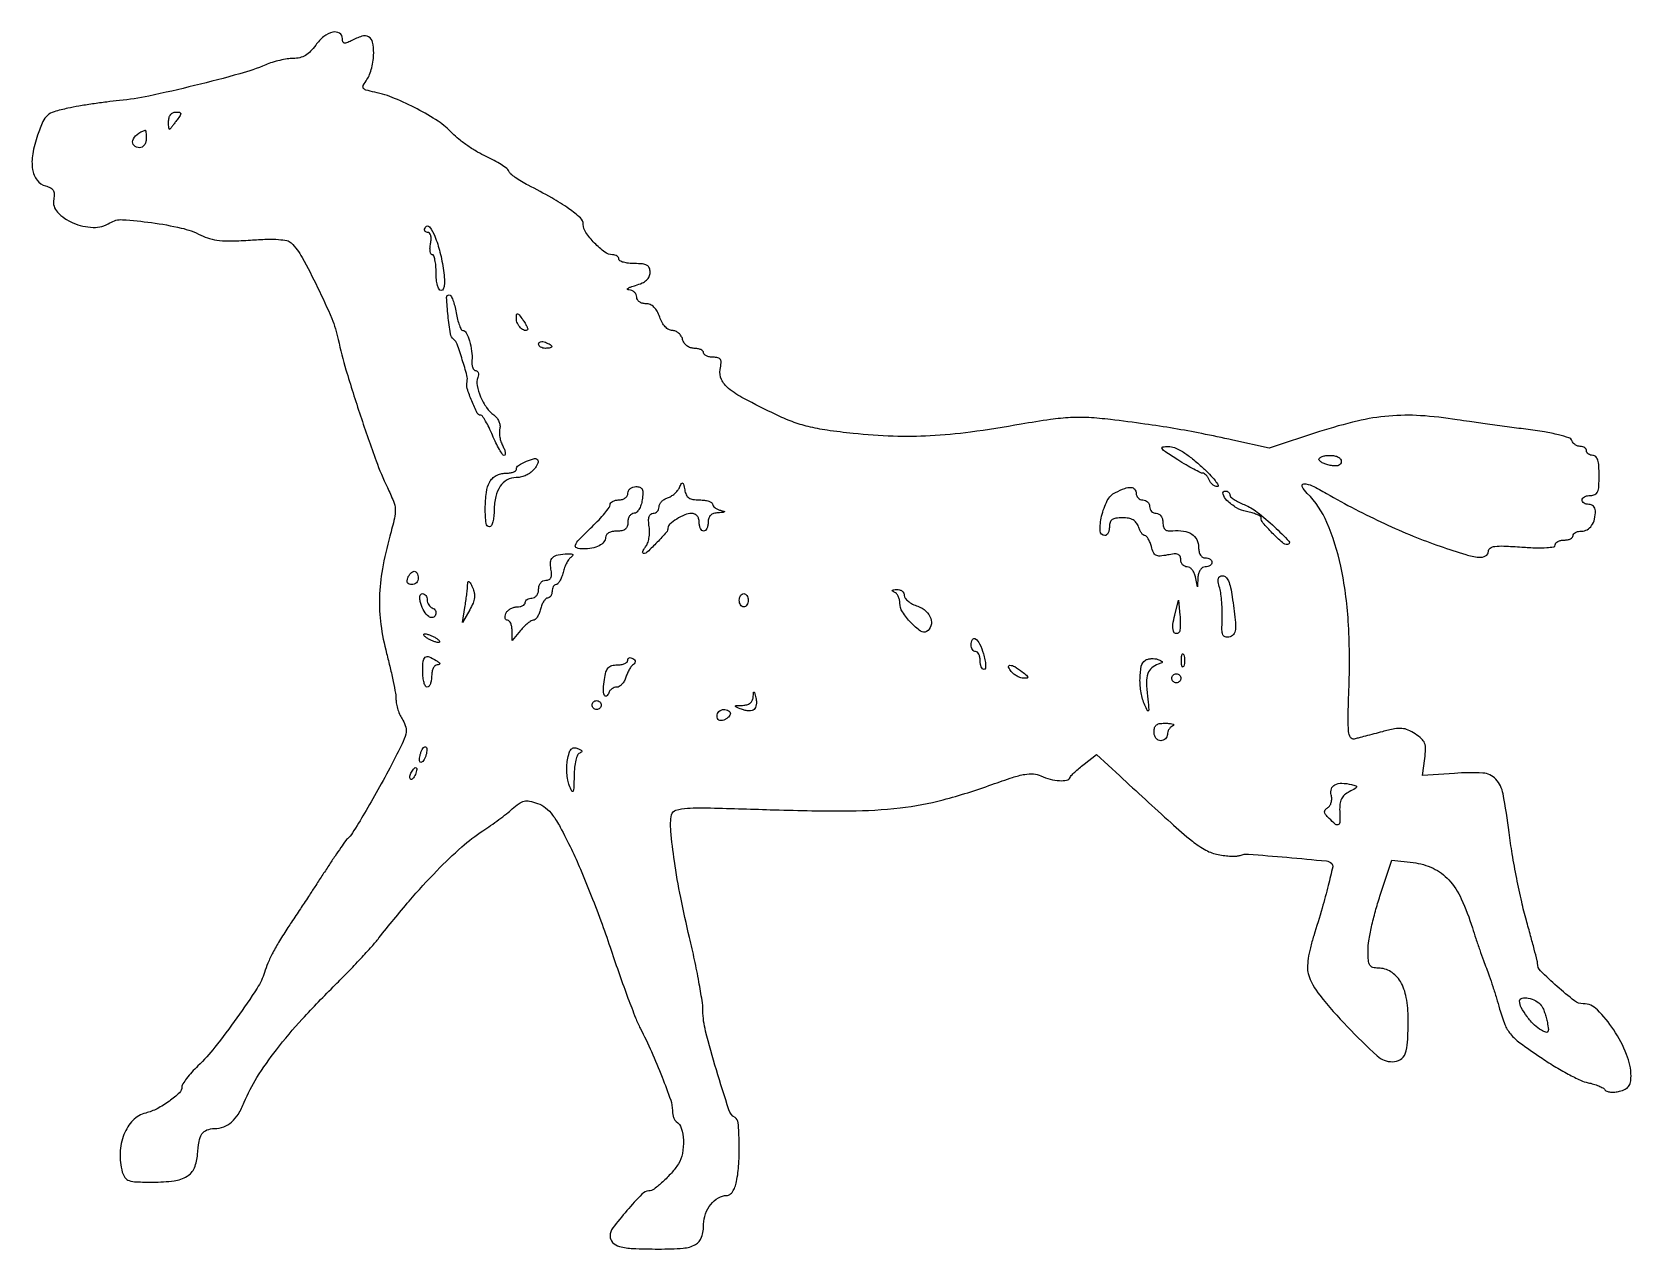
# Model space of a CAD drawing. Extents: x 0 to 359, y 0 to 273.
import ezdxf

# ---------------------------------------------------------------- set-up
doc = ezdxf.new("R2010")
doc.units = 0

msp = doc.modelspace()

# ---------------------------------------------------------------- linework, layer by layer
for points in [[(64, 270, -0.037204), (62.847438, 268.612451, -0.066561), (61.687817, 267.693084, -0.07453), (60.424383, 267.175759, -0.060034), (58.965833, 267, 0.036908), (57.620513, 266.900558, 0.018839), (55.954482, 266.588366, 0.018611), (54.252918, 266.135475, 0.0265), (52.783927, 265.598691, -0.03339), (47.013551, 263.57975, -0.007347), (36.850923, 260.929323, -0.007628), (26.557649, 258.571621, -0.02852), (20, 257.561155, 0.007516), (17.142316, 257.242952, 0.005222), (13.924054, 256.801346, 0.005267), (10.842937, 256.312508, 0.010821), (8.443588, 255.85226, 0.019442), (5.33491, 255.058353, 0.109395), (3.845262, 254.23127, 0.107922), (2.834271, 252.847632, 0.018686), (1.62878, 249.817507, 0.042359), (0.5249, 245.610481, 0.082333), (0.498427, 242.147188, 0.119949), (1.514269, 239.713398, 0.174419), (3.427564, 238.428824, -0.052809), (4.517223, 238.029308, -0.141558), (5.122628, 237.478523, -0.137386), (5.351277, 236.678237, -0.048567), (5.240949, 235.48011, 0.24071), (6.10042, 232.530671, 0.104067), (9.554905, 230.129485, 0.091806), (14.084246, 229.131186, 0.149113), (17.85969, 230.144448, -0.156667), (20.652846, 230.850042, -0.017975), (27.189476, 230.198704, -0.022438), (33.829205, 228.98957, -0.063146), (38.253355, 227.368985, 0.051598), (40.210268, 226.600622, 0.043498), (42.399224, 226.193019, 0.030838), (45.239974, 226.092125, 0.01057), (49.355479, 226.286911, -0.009677), (53.038635, 226.467826, -0.025297), (55.687142, 226.412577, -0.033494), (57.544873, 226.153807, -0.146033), (58.511151, 225.631707, -0.070565), (60.944127, 222.39449, -0.012637), (64.430473, 215.670479, -0.013861), (67.591339, 208.692686, -0.048729), (69.047647, 203.98875, 0.022689), (70.777468, 197.163665, 0.006711), (74.035997, 186.885658, 0.00649), (77.539904, 176.768852, 0.026686), (80.06335, 170.796232, -0.016799), (81.431222, 167.729206, -0.083905), (81.83803, 165.897147, -0.070754), (81.65701, 163.895396, -0.00993), (80.622273, 159.865193, 0.023249), (78.944125, 152.522471, 0.037696), (78.287157, 146.156831, 0.040161), (78.609223, 140.061998, 0.031421), (79.899141, 133.561663, -0.00665), (80.703467, 130.35033, -0.007657), (81.382873, 127.265826, -0.006964), (81.881399, 124.639144, -0.043436), (82, 123.27648, 0.050785), (82.108518, 122.210824, 0.027819), (82.444499, 120.940629, 0.027442), (82.933656, 119.676029, 0.039042), (83.513187, 118.620219, -0.08554), (84.202398, 117.031769, -0.122087), (84.195879, 115.501368, -0.05302), (83.394873, 113.328416, -0.005813), (80.979735, 108.582539, -0.006259), (77.939878, 102.949741, -0.007475), (74.930279, 97.721851, -0.004967), (72.242177, 93.310068, -0.079998), (71.10051, 92, 0.064279), (70.733436, 91.604465, 0.002692), (69.623712, 90.03125, 0.004611), (68.332955, 88.143446, 0.003257), (66.916381, 86, -0.000305), (65.40384, 83.681701, -0.000268), (63.822513, 81.264034, -0.000269), (62.393548, 79.084429, -0.000813), (61.416381, 77.600966, -0.000005), (60.557657, 76.301946, -0.000003), (59.557808, 74.78949, -0.000003), (58.576629, 73.305315, -0.000006), (57.780411, 72.100966, 0.009789), (55.877031, 69.095736, 0.015766), (54.388392, 66.456007, 0.018458), (53.268835, 64.108687, 0.02856), (52.496661, 62, -0.07164), (50.870715, 58.518789, -0.009666), (46.308167, 51.840006, -0.011729), (41.371549, 45.238751, -0.034926), (37.585549, 41.053833, 0.016562), (36.212537, 39.643802, 0.021358), (35.053255, 38.25698, 0.019745), (34.19891, 37.045135, 0.144642), (34, 36.371927, -0.205907), (33.420658, 35.024766, -0.033366), (31.175112, 33.164576, -0.036524), (28.434852, 31.476614, -0.058359), (25.866958, 30.502745, 0.140454), (23.016432, 28.851715, 0.097916), (20.99397, 25.706913, 0.085272), (20.13636, 21.606424, 0.074608), (20.630286, 17.25, 0.094403), (21.219003, 16.031526, 0.154387), (22.140421, 15.365184, 0.070929), (23.801252, 15.066168, 0.009128), (27.425502, 15, 0.030257), (32.25687, 15.292636, 0.108215), (35.160737, 16.308688, 0.155112), (36.793844, 18.20542, 0.08582), (37.502931, 21.208689, -0.026587), (37.835779, 24.120892, -0.103353), (38.493496, 25.80197, -0.15671), (39.600756, 26.699183, -0.089131), (41.309017, 27.031803, 0.084933), (43.386904, 27.418451, 0.092419), (45.150414, 28.470159, 0.076265), (46.659088, 30.274107, 0.039257), (47.984725, 32.911263, -0.043564), (50.832219, 38.456588, -0.024338), (55.182314, 44.678977, -0.020561), (60.999349, 51.586504, -0.012665), (68.371283, 59.244736, 0.005359), (71.217731, 62.116545, 0.004904), (74.088292, 65.134108, 0.004907), (76.598265, 67.878488, 0.015958), (78.184406, 69.76511, -0.01006), (84.975086, 78.038411, -0.015703), (91.18131, 84.851554, -0.018328), (96.738107, 90.174698, -0.03834), (101.5, 93.799467, 0.009725), (103.219244, 94.959185, 0.007165), (105.079058, 96.307301, 0.007245), (106.801498, 97.633201, 0.016029), (108.067007, 98.704733, -0.02849), (109.592383, 99.932397, -0.102253), (110.729532, 100.436014, -0.105843), (111.951418, 100.438722, -0.031697), (113.754876, 99.935606, -0.083524), (115.570441, 98.938825, -0.066592), (117.126309, 97.331259, -0.037778), (118.830642, 94.616118, -0.008195), (121.332703, 89.673834, -0.013311), (123.357284, 85.207938, -0.00594), (125.794832, 79.229189, -0.005875), (128.225398, 72.8397, -0.007924), (130.264213, 67, 0.004403), (132.128046, 61.538201, 0.004868), (134.028102, 56.290625, 0.004534), (135.733695, 51.843165, 0.024849), (136.794047, 49.5, -0.013848), (139.303403, 44.264536, -0.011548), (141.683805, 38.573571, -0.008777), (143.606652, 33.394735, -0.084691), (144, 31.089149, 0.040477), (144.064379, 30.295184, 0.043081), (144.255809, 29.538951, 0.047234), (144.536305, 28.924806, 0.124231), (144.870838, 28.579826, -0.185067), (145.984256, 27.118927, -0.059181), (146.446135, 24.379121, -0.057395), (146.249379, 21.396752, -0.100208), (145.333421, 19.105425, -0.034792), (143.770582, 17.047885, -0.027418), (141.814493, 15.046588, -0.024607), (139.901213, 13.458474, -0.151521), (138.709945, 13.033269, 0.19402), (137.16621, 12.333927, 0.012498), (133.780975, 8.605285, 0.013433), (130.608025, 4.723874, 0.166113), (130, 2.944222, 0.191601), (130.582114, 1.480907, 0.138203), (132.10589, 0.569778, 0.056446), (135.106819, 0.111736, 0.009673), (140.881787, 0, 0.017615), (146.441123, 0.195917, 0.108136), (149.175744, 0.999734, 0.190814), (150.538727, 2.643189, 0.078984), (151, 5.545012, -0.087103), (151.412651, 7.895786, -0.082926), (152.603884, 10.01046, -0.090224), (154.309554, 11.483519, -0.133889), (156.203741, 12, 0.159157), (156.875962, 12.219538, 0.08325), (157.49756, 12.856302, 0.063666), (158.015139, 13.850312, 0.038898), (158.375, 15.125, 0.034619), (158.885719, 19.087355, 0.020668), (158.96961, 23.841099, 0.012958), (158.747972, 28.305918, 0.239875), (158.03497, 29.478387, -0.177766), (156.658073, 31.232981, -0.005437), (153.865301, 40.177708, -0.009824), (151.442331, 48.861097, -0.060529), (150.834778, 53.452581, 0.036078), (150.644155, 55.750306, 0.006656), (149.932279, 59.942391, 0.007115), (148.962647, 64.832355, 0.006427), (147.822962, 69.86194, -0.009701), (145.854218, 78.82213, -0.013107), (144.445339, 86.996868, -0.012773), (143.638361, 93.751242, -0.072238), (143.822261, 97.364114, -0.279153), (144.789379, 98.42429, -0.059388), (147.358731, 98.860541, -0.018962), (152.568988, 98.921141, -0.001397), (166.845301, 98.505831, 0.008873), (183.756992, 98.266828, 0.027987), (195.072581, 98.94172, 0.035448), (204.725474, 100.762122, 0.022484), (215.65707, 104.170321, -0.007549), (220.287383, 105.767132, -0.035209), (223.023565, 106.455901, -0.063027), (224.956431, 106.553259, -0.088219), (226.627718, 106.123761, 0.041479), (228.73371, 105.367837, 0.051896), (230.782968, 105.041314, 0.062725), (232.408858, 105.156909, 0.246088), (233.166667, 105.768279, -0.091243), (233.445565, 106.183615, -0.011315), (234.227057, 106.948782, -0.013045), (235.208635, 107.82039, -0.010457), (236.30842, 108.708152), (239.116839, 110.879746), (244.30842, 106.100207, 0.001476), (255.819269, 95.565559, 0.016042), (260.605819, 91.483637, 0.04184), (263.647271, 89.445456, 0.080504), (266.399863, 88.452808, 0.018207), (267.868433, 88.232305, 0.019476), (269.316498, 88.125423, 0.019455), (270.561839, 88.130624, 0.081008), (271.294471, 88.282758, -0.111144), (273.179173, 88.558026, -0.002814), (281.826366, 87.847558, -0.001987), (290.671788, 87.035238, -0.174192), (291.85654, 86.476793, -0.257915), (292.077059, 85.711558, -0.004916), (291.083691, 81.545852, -0.010149), (289.70766, 76.459736, -0.00553), (287.823433, 70.271753, 0.01647), (287.065195, 67.570963, 0.023492), (286.585622, 65.127294, 0.026073), (286.393144, 63.100393, 0.087692), (286.568378, 61.784562, 0.09272), (289.189589, 56.896725, 0.021471), (295.371121, 49.850032, 0.017166), (302.046066, 43.332789, 0.186911), (305.486813, 42, 0.137085), (307.256814, 42.494574, 0.170156), (308.337046, 43.806691, 0.075492), (308.870488, 46.424914, 0.012574), (309, 51.574181, 0.044479), (308.569816, 56.400382, 0.088044), (307.243433, 59.995627, 0.120918), (305.109871, 62.197076, 0.141021), (302.319665, 63, -0.066293), (301.06517, 63.167063, -0.198615), (300.393725, 63.684859, -0.114754), (300.074215, 64.742998, -0.016186), (300, 67.034906, -0.041796), (300.174705, 69.12125, -0.012478), (300.784842, 72.259245, -0.012419), (301.649034, 75.762844, -0.013134), (302.671803, 79.15385), (305.343606, 87.237887), (310.118358, 86.672388, -0.080669), (314.599104, 85.389384, -0.099014), (318.090939, 82.804462, -0.076938), (320.913135, 78.521123, -0.031504), (323.412703, 72, 0.004287), (324.173543, 69.637961, 0.003356), (325.038327, 67.0875, 0.003393), (325.875215, 64.724679, 0.008294), (326.531838, 63, -0.011782), (327.178886, 61.264154, -0.004725), (327.985287, 58.861295, -0.004672), (328.805945, 56.254534, -0.005885), (329.514591, 53.825686, 0.026294), (330.684788, 50.349167, 0.081367), (331.953461, 48.230974, 0.058918), (334.044349, 46.278891, 0.009309), (338.643445, 43.031788, 0.012519), (341.763704, 41.02692, 0.013562), (344.899409, 39.235911, 0.013142), (347.660938, 37.848595, 0.061899), (349.344489, 37.298854, -0.023839), (350.599606, 36.992171, -0.027372), (351.761852, 36.578359, -0.028075), (352.69409, 36.12468, -0.120688), (353.142666, 35.707405, 0.168701), (353.572072, 35.377416, 0.055481), (354.362453, 35.208852, 0.04789), (355.347455, 35.205339, 0.03846), (356.392666, 35.383705, 0.049392), (357.673463, 35.843421, 0.119382), (358.449927, 36.472537, 0.117996), (358.857713, 37.392338, 0.047646), (358.978038, 38.769052, 0.095103), (358.000963, 43.647253, 0.04919), (355.08745, 49.167689, 0.048926), (351.432429, 53.671957, 0.200456), (348.252976, 55, -0.166137), (346.28947, 55.670942, -0.016472), (342.398308, 58.892126, -0.015305), (338.7069, 62.365835, -0.198852), (338, 64.073005, 0.061685), (337.92615, 64.669326, 0.001641), (337.268485, 67.248064, 0.003411), (336.463935, 70.274724, 0.002325), (335.509736, 73.705358, -0.013599), (334.455996, 77.853997, -0.006904), (333.345181, 83.124213, -0.006853), (332.347943, 88.597644, -0.010168), (331.638006, 93.419622, 0.01422), (330.285566, 102.116005, 0.142055), (328.651362, 105.373861, 0.194963), (325.751332, 106.733957, 0.031107), (319.356581, 106.677991), (312.213162, 106.170351), (312.724771, 109.984681, 0.025173), (312.903541, 112.133679, 0.099962), (312.685046, 113.433005, 0.116514), (311.999926, 114.439083, 0.040254), (310.602203, 115.524991, 0.041268), (308.986348, 116.402605, 0.087264), (307.606544, 116.741691, 0.06513), (305.947731, 116.636731, 0.015354), (303.234013, 116.018563, -0.000068), (301.304465, 115.516524, -0.000073), (299.421422, 115.027155, -0.000069), (297.804738, 114.607499, -0.000351), (296.902742, 114.374169, -0.338642), (296.079774, 114.722705, -0.105345), (295.646844, 116.087224, -0.03016), (295.534789, 119.11341, -0.003134), (295.745244, 126.231091, 0.024025), (295.56713, 140.814427, 0.03827), (293.867554, 153.16457, 0.046224), (290.791831, 162.912397, 0.097147), (286.380242, 169.4769, -0.073232), (285.248515, 170.999488, -0.568724), (285.61384, 171.607261, -0.112165), (287.442383, 171.182921, -0.018038), (290.69793, 169.456902, 0.011016), (297.123399, 165.933796, 0.011176), (303.667287, 162.714759, 0.011571), (310.094711, 159.90845, 0.01461), (316.167972, 157.62725, 0.007485), (321.907101, 155.756392, 0.048729), (324.877896, 155.145613, 0.15132), (326.380319, 155.442314, 0.275537), (327, 156.481439, -0.253303), (327.388333, 157.198794, -0.113513), (328.426418, 157.580546, -0.042578), (330.46677, 157.664723, -0.006631), (334.5, 157.434042, 0.009405), (337.766466, 157.26539, 0.025457), (340.086075, 157.307444, 0.031029), (341.637139, 157.511914, 0.35872), (342, 157.952603, -0.183877), (342.152185, 158.352435, -0.090493), (342.5875, 158.692327, -0.070368), (343.234697, 158.922665, -0.050397), (344, 159, 0.048028), (344.765418, 159.073693, 0.068025), (345.4125, 159.29375, 0.088204), (345.848523, 159.618118, 0.191087), (346, 160, -0.182536), (346.144157, 160.381715, -0.0909), (346.556072, 160.70625, -0.070807), (347.168668, 160.926137, -0.050854), (347.893011, 161, 0.130322), (349.149625, 161.333189, 0.114633), (350.147749, 162.25679, 0.092141), (350.786167, 163.717167, 0.057152), (351, 165.581787, 0.104916), (350.88519, 166.122918, 0.099144), (350.559375, 166.5834, 0.096457), (350.072587, 166.892034, 0.093456), (349.5, 167, -0.064853), (348.926543, 167.074694, -0.082425), (348.440625, 167.29375, -0.098894), (348.115568, 167.618646, -0.148195), (348, 168, -0.184457), (348.145793, 168.38175, -0.090315), (348.563021, 168.70625, -0.070178), (349.183242, 168.926177, -0.050201), (349.916667, 169, 0.113339), (350.893346, 169.224273, 0.18112), (351.476852, 169.836957, 0.086595), (351.763682, 171.062558, 0.014285), (351.833333, 173.5, 0.017365), (351.760129, 175.607182, 0.058953), (351.50463, 176.955882, 0.111447), (351.060282, 177.719557, 0.208403), (350.416667, 178, -0.068857), (349.8752, 178.074923, -0.085122), (349.416146, 178.29375, -0.099913), (349.109202, 178.618662, -0.140362), (349, 179, 0.138107), (348.892621, 179.381338, 0.100138), (348.590803, 179.70625, 0.085896), (348.139376, 179.925009, 0.070083), (347.606989, 180, -0.084881), (347.037071, 180.097452, -0.066174), (346.47622, 180.382958, -0.066131), (346.009082, 180.805312, -0.084506), (345.713706, 181.303686, 0.22546), (345.057082, 181.928882, 0.018914), (342.743112, 182.593163, 0.019778), (339.552003, 183.24728, 0.009125), (335.356717, 183.857238, -0.001519), (331.179767, 184.399789, -0.001297), (326.779786, 184.99653, -0.001306), (322.781215, 185.560047, -0.003718), (320, 185.980548, 0.023311), (311.749107, 186.899165, 0.03763), (304.68528, 186.821743, 0.036573), (297.572131, 185.678953, 0.020587), (289.147853, 183.314971), (277.795706, 179.619045), (269.647853, 181.422524, 0.005391), (262.714333, 182.878979, 0.007505), (256.475997, 184.022274, 0.007146), (249.976903, 185.017529, 0.004265), (242.219837, 186.024856, 0.015788), (237.359175, 186.458766, 0.027442), (233.309865, 186.46925, 0.022707), (228.795134, 186.026802, 0.00752), (222.219837, 184.97826, -0.009707), (210.812848, 183.210346, -0.019893), (201.806824, 182.356111, -0.022575), (193.531905, 182.276295, -0.017255), (184.5, 182.909598, -0.009724), (178.674379, 183.635446, -0.023982), (174.445794, 184.454645, -0.02939), (170.859765, 185.556382, -0.023702), (167.153179, 187.142034, -0.008276), (160.035902, 190.741094, -0.049563), (156.574342, 193.027741, -0.112077), (155.008466, 195.025686, -0.158812), (154.725506, 197.25, 0.026325), (154.927848, 198.730564, 0.153762), (154.756882, 199.488176, 0.209749), (154.218252, 199.881075, 0.054231), (153.125, 200, -0.0451), (152.311594, 200.073519, -0.064982), (151.624219, 200.29375, -0.084936), (151.159759, 200.617892, -0.200634), (151, 201, 0.198282), (150.842293, 201.382048, 0.085765), (150.384999, 201.70625, 0.065726), (149.70774, 201.926439, 0.045801), (148.90638, 202, -0.079589), (148.022939, 202.141521, -0.083929), (147.245678, 202.551274, -0.08438), (146.649462, 203.191502, -0.0816), (146.289749, 204, 0.07823), (145.955817, 204.764294, 0.072333), (145.395869, 205.4125, 0.075818), (144.702772, 205.849512, 0.103167), (143.981194, 206, -0.127703), (143.178539, 206.208402, -0.076712), (142.396974, 206.816467, -0.062767), (141.699813, 207.770406, -0.042605), (141.149845, 209, 0.04071), (140.563263, 210.324875, 0.07596), (139.854865, 211.257095, 0.094154), (139.018055, 211.807266, 0.098782), (138.05202, 212, -0.068819), (137.254363, 212.11031, -0.089331), (136.592003, 212.432747, -0.104359), (136.155802, 212.918592, -0.131664), (136, 213.5, 0.114071), (135.866105, 214.079255, 0.095006), (135.485938, 214.585868, 0.088635), (134.91838, 214.942316, 0.083313), (134.25, 215.090188, -0.185298), (133.949815, 215.223498, -0.469602), (133.96875, 215.42954, -0.065507), (134.598269, 215.749517, -0.014585), (135.75, 216.11878, 0.035007), (137.219742, 216.657079, 0.077444), (138.218856, 217.305468, 0.103468), (138.795853, 218.089618, 0.107452), (139, 219.028592, 0.090783), (138.820106, 220.011222, 0.175698), (138.306155, 220.609185, 0.10602), (137.314257, 220.917881, 0.02262), (135.5, 221, -0.027026), (134.158889, 221.072542, -0.042582), (133.028125, 221.29375, -0.052312), (132.232098, 221.614308, -0.277684), (132, 222, 0.143944), (131.887893, 222.381343, 0.099491), (131.572727, 222.70625, 0.083889), (131.101462, 222.925184, 0.066978), (130.545455, 223, -0.163294), (128.81664, 223.580077, -0.039154), (126.521089, 225.616821, -0.039429), (124.564557, 227.997187, -0.15321), (123.998212, 229.795455, 0.210662), (123.358476, 231.24235, 0.030516), (120.788497, 233.31308, 0.026321), (116.931055, 235.756221, 0.011874), (111.640183, 238.566154, -0.019019), (110.126005, 239.398271, -0.022654), (108.768071, 240.299308, -0.02221), (107.707613, 241.149073, -0.118625), (107.282949, 241.750641, 0.134357), (106.829582, 242.352416, 0.020868), (105.60151, 243.222289, 0.021978), (104.027615, 244.145753, 0.017549), (102.257403, 245.004287, -0.028563), (100.296526, 246.009198, -0.018449), (98.144488, 247.381268, -0.018551), (96.133606, 248.883394, -0.033008), (94.614638, 250.283403, 0.056543), (91.469964, 252.919752, 0.024803), (86.787095, 255.695914, 0.024807), (81.705845, 258.062881, 0.042661), (77.249089, 259.446699, -0.012738), (75.244227, 259.940013, -0.190825), (74.679018, 260.364235, -0.271221), (74.666719, 260.975381, -0.025364), (75.499089, 262.302162, 0.062197), (76.075467, 263.391192, 0.028573), (76.559107, 264.925189, 0.027758), (76.889766, 266.619064, 0.034334), (77, 268.222506, 0.051938), (76.742202, 270.697586, 0.220224), (75.873959, 271.861065, 0.20474), (74.372461, 272.000012, 0.044974), (71.934259, 270.964816, -0.024808), (70.939385, 270.494269, -0.1627), (70.396412, 270.45641, -0.26886), (70.095703, 270.752855, -0.06691), (70, 271.464816, 0.259223), (69.33649, 272.658625, 0.201588), (67.844032, 272.897016, 0.107979), (65.807083, 271.901534, 0.070697)], [(32.905412, 253.25, 0.001186), (32.3718, 252.549408, 0.001451), (31.876285, 251.891667, 0.00121), (31.462572, 251.336385, 0.010333), (31.282968, 251.083333, -0.600095), (31.175229, 251.094879, -0.055745), (31.083122, 251.425521, -0.027841), (31.019687, 252.029512, -0.012244), (31, 252.833333, -0.061262), (31.110011, 253.727837, -0.099831), (31.437205, 254.416142, -0.118883), (31.956445, 254.845908, -0.114177), (32.622445, 255, -0.037805), (33.462766, 254.936373, -0.325667), (33.714694, 254.686743, -0.19027), (33.617146, 254.241619, -0.015379)], [(26, 249, -0.072314), (25.888136, 248.230589, -0.08892), (25.5625, 247.583333, -0.10214), (25.075754, 247.153209, -0.130775), (24.5, 247, -0.192043), (23.250856, 247.498151, -0.287682), (22.967145, 248.601753, -0.153252), (23.932677, 249.975174, -0.087229), (25.75, 250.921053, -0.446481), (25.848605, 250.862751, -0.016895), (25.926562, 250.389309, -0.0206), (25.982095, 249.761439, -0.011756)], [(92.66328, 219.439986, -0.015699), (92.872691, 217.449531, -0.047949), (92.842309, 216.093238, -0.08816), (92.596878, 215.282881, -0.282377), (92.135924, 215, -0.270425), (91.682473, 215.264599, -0.059487), (91.320995, 216.130341, -0.044611), (91.078306, 217.40924, -0.024598), (91, 219, 0.020289), (90.937762, 220.533158, 0.032749), (90.746985, 221.825, 0.035256), (90.473639, 222.766449, 0.314202), (90.138672, 223, -0.285831), (89.843992, 223.183445, -0.076393), (89.670744, 223.734375, -0.053628), (89.634359, 224.541823, -0.031701), (89.755249, 225.5, 0.036663), (89.874712, 226.528893, 0.078775), (89.783392, 227.319985, 0.125855), (89.498884, 227.813968, 0.202153), (89.05756, 228, -0.116438), (88.659159, 228.094053, -0.194982), (88.434981, 228.348622, -0.15451), (88.423151, 228.739266, -0.069425), (88.632346, 229.21414, -0.531389), (89.524373, 229.250141, -0.060848), (90.710219, 227.143512, -0.037628), (91.871653, 223.590488, -0.026131)], [(95.5, 210, 0.018155), (95.816596, 208.467126, 0.028127), (96.21095, 207.175, 0.027027), (96.624066, 206.215327, 0.284918), (96.971266, 206, -0.285795), (97.751789, 205.514179, -0.04037), (98.479979, 203.672884, -0.041427), (98.970959, 201.403872, -0.051713), (99.029043, 199.25, 0.044204), (99.039362, 198.388542, 0.067065), (99.212998, 197.660937, 0.091081), (99.513097, 197.171298, 0.212956), (99.89705, 197, -0.17241), (100.244529, 196.876512, -0.149864), (100.460569, 196.554099, -0.105492), (100.501238, 196.063088, -0.059781), (100.354734, 195.48204, 0.142407), (100.202914, 193.667958, 0.050193), (100.981306, 191.149114, 0.049612), (102.313861, 188.70502, 0.087212), (103.915249, 187.061085, -0.067749), (104.590361, 186.419663, -0.064786), (105.081541, 185.611837, -0.068794), (105.327259, 184.755837, -0.099816), (105.282756, 183.97326, 0.06996), (105.186071, 183.144127, 0.036492), (105.286573, 182.106518, 0.035424), (105.548672, 181.037001, 0.045093), (105.945287, 180.102233, -0.027599), (106.321248, 179.295731, -0.055169), (106.509227, 178.618632, -0.097078), (106.494411, 178.169425, -0.35066), (106.285184, 178.003748, -0.247205), (105.890105, 178.214208, -0.016759), (105.187488, 179.32717, -0.020923), (104.416414, 180.7806, -0.013942), (103.650945, 182.503748, 0.014289), (102.884174, 184.226602, 0.021408), (102.109133, 185.679226, 0.017418), (101.401931, 186.788005, 0.24689), (100.99877, 187, -0.286269), (100.206333, 187.4942, -0.0169), (98.994622, 190.194859, -0.021747), (97.997492, 192.974166, -0.131432), (97.937362, 194.491285, 0.121978), (97.907594, 195.908263, 0.010264), (96.873649, 199.446698, 0.009473), (95.69426, 202.96129, 0.141811), (94.945714, 204, -0.189638), (94.207037, 205.256768, -0.013862), (93.682166, 209.308547, -0.011312), (93.360676, 213.39665, -0.43067), (93.931233, 214, -0.27384), (94.317587, 213.771248, -0.031984), (94.760409, 212.825, -0.031217), (95.176279, 211.532711, -0.020393)], [(111.48477, 206.151437, -0.29977), (110.811164, 206.01285, -0.107467), (109.959095, 206.587931, -0.082255), (109.247108, 207.631216, -0.109107), (109, 208.750147, -0.031223), (109.050963, 209.565451, -0.440416), (109.264333, 209.716568, -0.173737), (109.616027, 209.497289, -0.009468), (110.418239, 208.442702, -0.019217), (110.936234, 207.673964, -0.029724), (111.316556, 206.969575, -0.029595), (111.543165, 206.396364, -0.282878)], [(117, 202.393011, -0.289661), (116.903916, 202.241071, -0.046727), (116.559375, 202.115447, -0.039339), (116.074824, 202.028469, -0.024748), (115.5, 202, -0.062722), (114.926468, 202.07223, -0.08088), (114.440625, 202.284531, -0.098158), (114.115494, 202.599211, -0.152681), (114, 202.968615, -0.184534), (114.122486, 203.289193, -0.147206), (114.440625, 203.483616, -0.100118), (114.925634, 203.511135, -0.055937), (115.5, 203.361626, -0.02136), (116.074558, 203.112506, -0.030395), (116.559375, 202.839659, -0.030693), (116.912889, 202.579329, -0.222225)], [(262.631908, 175.510665, -0.012451), (264.411262, 173.785818, -0.025784), (265.693591, 172.33694, -0.037815), (266.391067, 171.311606, -0.573964), (266.218615, 171.010665, -0.104181), (265.685755, 171.118288, -0.067368), (265.144554, 171.443758, -0.063434), (264.677393, 171.927339, -0.068864), (264.361626, 172.5, 0.046454), (264.077855, 173.073838, 0.052743), (263.702985, 173.559375, 0.060138), (263.298256, 173.891917, 0.142877), (262.92774, 174, -0.1163), (262.387606, 174.127357, -0.007382), (260.93199, 174.88125, -0.010521), (259.213522, 175.850819, -0.007613), (257.338948, 177, -0.004515), (254.549219, 178.804718, -0.091534), (253.825868, 179.500248, -0.54394), (253.974114, 179.87807, -0.050174), (255.186127, 180, -0.096927), (256.594394, 179.724413, -0.039039), (258.354379, 178.84246, -0.031992), (260.381325, 177.436208, -0.018613)], [(112.651786, 174.508929, -0.061021), (111.91251, 173.931008, -0.039089), (110.936569, 173.443248, -0.038912), (109.888803, 173.110445, -0.057505), (108.931671, 173, 0.126165), (106.928004, 172.486237, 0.119174), (105.368555, 171.064501, 0.093796), (104.378682, 168.769974, 0.052989), (104.031803, 165.75, -0.025189), (103.947141, 164.312994, -0.039843), (103.715592, 163.101562, -0.047496), (103.38851, 162.241538, -0.285512), (103, 162, -0.385031), (102.191332, 162.73111, -0.026043), (102.027317, 166.104667, -0.031997), (102.269345, 169.68656, -0.090233), (103.035184, 172.065741, -0.082326), (103.620348, 172.826483, -0.061569), (104.477753, 173.448817, -0.059706), (105.491024, 173.860126, -0.066681), (106.535184, 174, 0.032634), (107.479363, 174.061691, 0.050185), (108.27596, 174.248861, 0.064805), (108.826291, 174.521858, 0.250255), (109, 174.847186, -0.253216), (109.494098, 175.760275, -0.045316), (111.265672, 176.701152, -0.047637), (113.099631, 177.273372, -0.368025), (113.830357, 176.876029, -0.158638), (113.85331, 176.441862, -0.050073), (113.620424, 175.826697, -0.044267), (113.204914, 175.149653, -0.036637)], [(294, 176.638672, -0.150112), (293.829022, 176.082006, -0.160129), (293.378654, 175.734464, -0.097718), (292.608959, 175.622182, -0.034745), (291.5, 175.755249, -0.032131), (290.542685, 176.002879, -0.045349), (289.734375, 176.352275, -0.054081), (289.170003, 176.743952, -0.21734), (289, 177.116577, -0.245972), (289.177535, 177.455628, -0.066695), (289.734375, 177.740495, -0.051403), (290.542393, 177.935627, -0.033573), (291.5, 178, -0.048656), (292.488701, 177.903559, -0.076188), (293.29089, 177.613867, -0.100731), (293.813352, 177.17432, -0.169236)], [(137.213308, 168, -0.041788), (136.942136, 166.837963, -0.058612), (136.498503, 165.870322, -0.073547), (135.955523, 165.217492, -0.184598), (135.386501, 165, 0.142807), (134.857772, 164.845843, 0.099633), (134.407285, 164.4125, 0.084281), (134.103779, 163.764483, 0.067566), (134, 163, -0.07578), (133.857434, 162.064742, -0.149477), (133.4375, 161.45, -0.124434), (132.682766, 161.106468, -0.044917), (131.5, 161, 0.048268), (130.497955, 160.903041, 0.079023), (129.698668, 160.610699, 0.105211), (129.184839, 160.161843, 0.162184), (129, 159.606989, -0.175225), (128.625071, 158.569989, -0.101077), (127.576793, 157.730114, -0.074217), (125.952071, 157.181156, -0.044447), (123.918213, 157, -0.083954), (122.529768, 157.234786, -0.431749), (122.245444, 157.870409, -0.096194), (123.060863, 159.097995, -0.006816), (126, 162, 0.01301), (127.532079, 163.550663, 0.017724), (128.825, 165.031039, 0.01468), (129.80229, 166.308348, 0.157214), (130, 166.921599, -0.179381), (130.15257, 167.333183, -0.091834), (130.5875, 167.68322, -0.071847), (131.234772, 167.920275, -0.051952), (132, 168, 0.072314), (132.769411, 168.111864, 0.08892), (133.416667, 168.4375, 0.10214), (133.846791, 168.924246, 0.130775), (134, 169.5, -0.121025), (134.140536, 170.072101, -0.100729), (134.536625, 170.559375, -0.091621), (135.129043, 170.886674, -0.080678), (135.826807, 171, -0.086346), (136.712475, 170.845903, -0.200977), (137.199968, 170.399704, -0.121131), (137.364932, 169.550361, -0.024124)], [(150.069551, 168, -0.029969), (151.192257, 167.932647, -0.046642), (152.139181, 167.727789, -0.059117), (152.798628, 167.429836, -0.2629), (153, 167.073324, 0.159836), (153.127374, 166.68505, 0.067019), (153.514062, 166.284521, 0.05682), (154.080469, 165.932857, 0.046657), (154.75, 165.689326, -0.01159), (155.5883, 165.449367, -0.541772), (155.62878, 165.306344, -0.197309), (155.392295, 165.187999, -0.005718), (154.25, 165.116001, 0.059101), (153.243614, 164.943688, 0.117303), (152.54575, 164.543026, 0.127694), (152.139396, 163.897845, 0.077166), (152, 163, -0.048028), (151.926307, 162.234582, -0.068025), (151.70625, 161.5875, -0.088204), (151.381882, 161.151477, -0.191087), (151, 161, -0.191087), (150.618118, 161.151477, -0.088204), (150.29375, 161.5875, -0.068025), (150.073693, 162.234582, -0.048028), (150, 163, 0.070587), (149.881921, 163.832242, 0.111686), (149.535225, 164.460383, 0.121865), (148.977751, 164.842983, 0.094559), (148.25, 164.968197, 0.094863), (146.767773, 164.656403, 0.0404), (144.959163, 163.721136, 0.037526), (143.411675, 162.585661, 0.219097), (143, 161.691279, -0.182531), (142.644432, 160.749736, -0.011241), (140.580098, 158.509941, -0.010953), (138.414451, 156.360018, -0.192281), (137.512885, 156, -0.333372), (137.336947, 156.131972, -0.149817), (137.34116, 156.437935, -0.066848), (137.569911, 156.917979, -0.028642), (137.992399, 157.490841, 0.089535), (138.436042, 158.276337, 0.040155), (138.736499, 159.427688, 0.038064), (138.865662, 160.729301, 0.042162), (138.788036, 161.990841, -0.026936), (138.66306, 163.347378, -0.081202), (138.77762, 164.266224, -0.145709), (139.121867, 164.79689, -0.178342), (139.673193, 165, 0.107157), (140.179411, 165.10975, 0.099508), (140.61025, 165.42083, 0.095841), (140.899101, 165.885701, 0.091473), (141, 166.432612, -0.118144), (141.142082, 167.025525, -0.070605), (141.560363, 167.622247, -0.064307), (142.178293, 168.132257, -0.063646), (142.907619, 168.470679, 0.059681), (143.694303, 168.828192, 0.04201), (144.480569, 169.401162, 0.042397), (145.149917, 170.088224, 0.066532), (145.58356, 170.788067, -0.016355), (146.036703, 171.715312, -0.398602), (146.285597, 171.799155, -0.23632), (146.497257, 171.533632, -0.008921), (146.745492, 170.25, 0.066895), (147.091683, 169.157143, 0.134652), (147.675254, 168.475529, 0.111467), (148.607812, 168.110576, 0.037769)], [(248, 169.5, 0.099038), (248.114514, 168.927543, 0.097945), (248.440625, 168.440625, 0.097945), (248.927543, 168.114514, 0.099038), (249.5, 168, -0.099038), (250.072457, 167.885486, -0.097945), (250.559375, 167.559375, -0.097945), (250.885486, 167.072457, -0.099038), (251, 166.5, 0.099038), (251.114514, 165.927543, 0.097945), (251.440625, 165.440625, 0.097945), (251.927543, 165.114514, 0.099038), (252.5, 165, -0.132008), (253.083455, 164.843227, -0.105158), (253.568977, 164.404739, -0.089446), (253.890264, 163.736719, -0.067572), (254, 162.928434, 0.061648), (254.120839, 161.95209, 0.160359), (254.494953, 161.361021, 0.14781), (255.170835, 161.079239, 0.049812), (256.25, 161.07712, -0.060232), (258.624828, 161.02311, -0.107097), (260.450084, 160.34349, -0.132042), (261.587532, 159.093795, -0.119526), (262, 157.393011, 0.05124), (262.101137, 156.408704, 0.089017), (262.406706, 155.648835, 0.115825), (262.887863, 155.172595, 0.138282), (263.5, 155, -0.064853), (264.073457, 154.925306, -0.082425), (264.559375, 154.70625, -0.098894), (264.884432, 154.381354, -0.148195), (265, 154, -0.148195), (264.884432, 153.618646, -0.098894), (264.559375, 153.29375, -0.082425), (264.073457, 153.074694, -0.064853), (263.5, 153, 0.139989), (262.906853, 152.830612, 0.096728), (262.392596, 152.352303, 0.080816), (262.026372, 151.626787, 0.06151), (261.863818, 150.75), (261.727636, 148.5), (261.294267, 150.75, 0.058152), (261.022023, 151.610389, 0.067395), (260.568006, 152.339063, 0.078312), (260.009654, 152.831442, 0.142551), (259.430449, 153, -0.11284), (258.884777, 153.124736, -0.100215), (258.420194, 153.477344, -0.094186), (258.108485, 154.004508, -0.086761), (258, 154.625, 0.107905), (257.835074, 155.380322, 0.205219), (257.382267, 155.790485, 0.110299), (256.528932, 155.886024, 0.022299), (255.012167, 155.652433, -0.028047), (253.350793, 155.416078, -0.142059), (252.442608, 155.597333, -0.169042), (251.858592, 156.215921, -0.043987), (251.403759, 157.527433, 0.029466), (251.105854, 158.474288, 0.041293), (250.723368, 159.273684, 0.047523), (250.317895, 159.83712, 0.21629), (249.95898, 160, -0.184147), (249.598259, 160.137515, -0.05308), (249.19042, 160.5875, -0.045679), (248.803559, 161.23442, -0.035095), (248.5, 162, 0.084964), (248.034013, 162.902, 0.103733), (247.319937, 163.52539, 0.085875), (246.304149, 163.884303, 0.042103), (244.932612, 164, 0.032171), (243.474937, 163.906113, 0.118017), (242.616577, 163.579504, 0.164294), (242.157121, 162.970814, 0.080399), (242, 162, -0.048028), (241.926307, 161.234582, -0.068025), (241.70625, 160.5875, -0.088204), (241.381882, 160.151477, -0.191087), (241, 160, -0.406407), (239.903357, 161.06772, -0.065968), (240.247209, 164.329834, -0.055678), (241.530611, 167.8676, -0.163858), (243.334884, 169.676637, -0.026439), (245.438976, 170.588693, -0.09882), (246.855419, 170.81605, -0.21269), (247.668251, 170.416386, -0.175438)], [(269, 169.12132, 0.217086), (269.190414, 168.70342, 0.031218), (269.954687, 168.11842, 0.030724), (271.00518, 167.503681, 0.021781), (272.25, 166.941082, -0.070818), (275.122763, 165.287384, -0.020736), (279.011582, 161.977235, -0.01954), (282.239207, 158.747473, -0.654022), (281.912196, 158, -0.18474), (280.783363, 158.431819, -0.016235), (278.532432, 160.584919, -0.016433), (276.427998, 162.879142, -0.179237), (276, 164.034732, 0.268166), (275.812618, 164.358984, 0.032271), (275.042497, 164.738883, 0.031416), (273.989362, 165.100716, 0.020674), (272.740415, 165.38892, -0.088964), (270.526464, 166.229612, -0.057641), (268.349147, 167.903869, -0.126003), (267.485373, 169.31451, -0.504682), (267.991526, 170, -0.085838), (268.37662, 169.933398, -0.093828), (268.703761, 169.741888, -0.100324), (268.922561, 169.4565, -0.114017)], [(121.329284, 155.22467, 0.096737), (120.831853, 154.752434, 0.032152), (120.300456, 153.893853, 0.030616), (119.820352, 152.843473, 0.030411), (119.470876, 151.739983, -0.028761), (119.142364, 150.690683, -0.040512), (118.723288, 149.80487, -0.046356), (118.280766, 149.179103, -0.219064), (117.891592, 149, 0.16469), (117.551479, 148.884851, 0.095693), (117.261905, 148.559375, 0.076772), (117.066212, 148.073719, 0.057513), (117, 147.5, -0.063559), (116.926802, 146.926498, -0.081496), (116.711847, 146.440625, -0.098464), (116.393151, 146.115527, -0.150892), (116.019052, 146, 0.196992), (115.598489, 145.827615, 0.05533), (115.141941, 145.265625, 0.046776), (114.722843, 144.457085, 0.034719), (114.410644, 143.5, -0.034732), (114.098418, 142.542916, -0.046789), (113.679244, 141.734375, -0.055347), (113.222584, 141.1724, -0.196949), (112.801885, 141, 0.138403), (112.304804, 140.859718, 0.029197), (111.557466, 140.339063, 0.028501), (110.734172, 139.611337, 0.023675), (109.943562, 138.75), (108.066539, 136.5), (108.033269, 138.75, 0.04109), (107.949517, 139.611438, 0.060039), (107.725242, 140.339063, 0.0784), (107.404447, 140.833644, 0.212858), (107.031385, 141, -0.184534), (106.710807, 141.122486, -0.147206), (106.516384, 141.440625, -0.100118), (106.488865, 141.925634, -0.055937), (106.638374, 142.5, -0.098143), (106.999607, 143.073537, -0.066864), (107.600966, 143.559375, -0.064008), (108.340293, 143.887915, -0.07271), (109.106989, 144, 0.050854), (109.831332, 144.073863, 0.070807), (110.443928, 144.29375, 0.0909), (110.855843, 144.618285, 0.182536), (111, 145, -0.148195), (111.115568, 145.381354, -0.098894), (111.440625, 145.70625, -0.082425), (111.926543, 145.925306, -0.064853), (112.5, 146, 0.130775), (113.075754, 146.153209, 0.10214), (113.5625, 146.583333, 0.08892), (113.888136, 147.230589, 0.072314), (114, 148, -0.071826), (114.1154, 148.799184, -0.098558), (114.452072, 149.440705, -0.111004), (114.972573, 149.853005, -0.112677), (115.616577, 150, 0.101263), (116.336082, 150.147228, 0.185116), (116.760264, 150.558349, 0.122187), (116.903219, 151.294612, 0.034387), (116.761918, 152.465114, -0.068699), (116.677836, 154.090004, -0.187483), (117.17613, 155.105565, -0.143565), (118.346707, 155.683784, -0.035469), (120.5, 155.90574, -0.022986), (121.29487, 155.894486, -0.158164), (121.65385, 155.753658, -0.416332), (121.675101, 155.528753, -0.077515)], [(87, 150.5, -0.096899), (86.887999, 149.927495, -0.097416), (86.568594, 149.440625, -0.098432), (86.091819, 149.114629, -0.10122), (85.531385, 149, -0.094119), (84.972145, 149.106211, -0.166113), (84.617923, 149.407358, -0.151899), (84.503306, 149.885039, -0.075244), (84.638374, 150.5, -0.048303), (84.924763, 151.073796, -0.053891), (85.307216, 151.559375, -0.061199), (85.723081, 151.891374, -0.13875), (86.106989, 152, -0.164455), (86.447641, 151.884842, -0.095748), (86.737678, 151.559375, -0.076852), (86.933678, 151.073715, -0.057609)], [(269.542493, 146.25, -0.00496), (270.214318, 141.07844, -0.050599), (270.253518, 138.919178, -0.15719), (269.795703, 137.820413, -0.166145), (268.792123, 137.225776, -0.12947), (267.94174, 137.269944, -0.228672), (267.442606, 137.74341, -0.090195), (267.238674, 138.849865, -0.012625), (267.292123, 141.184788, 0.017779), (267.315444, 143.038398, 0.014073), (267.213027, 145.040219, 0.014302), (267.012292, 146.893997, 0.034069), (266.730948, 148.25, -0.022483), (266.414526, 149.615347, -0.107454), (266.439426, 150.41028, -0.212067), (266.774312, 150.838812, -0.122993), (267.419675, 151, -0.209578), (268.101366, 150.701138, -0.081219), (268.680747, 149.821355, -0.050871), (269.162828, 148.359907, -0.01947)], [(98.541772, 143.374594), (96.889107, 140.5), (97.444553, 143.875, 0.005067), (97.662159, 145.286322, 0.004716), (97.856719, 146.735937, 0.004704), (98.00538, 148.02772, 0.015888), (98.06768, 148.875, -0.036526), (98.148012, 149.572634, -0.486458), (98.34681, 149.675531, -0.163363), (98.638555, 149.402786, -0.011023), (99.164899, 148.374594, -0.061058), (99.565431, 147.201891, -0.082976), (99.611845, 146.08646, -0.069266), (99.285666, 144.871563, -0.030301)], [(196, 146.597825, 0.167193), (196.210533, 145.985815, 0.055992), (196.88125, 145.300334, 0.048318), (197.851902, 144.653439, 0.038986), (199, 144.149845, -0.098908), (200.839119, 143.06583, -0.125447), (201.934773, 141.434474, -0.159948), (201.975893, 139.765012, -0.183168), (201.008382, 138.50518, -0.305931), (199.648903, 138.559867, -0.045108), (197.477866, 140.479967, -0.046057), (195.578743, 142.904584, -0.144086), (195, 144.871212, 0.05886), (194.906929, 145.659083, 0.058541), (194.632812, 146.405124, 0.064078), (194.228375, 147.000053, 0.116078), (193.75, 147.337719, -0.051902), (193.351958, 147.54862, -0.449116), (193.327933, 147.724694, -0.185333), (193.583427, 147.862835, -0.021021), (194.25, 147.921053, -0.07908), (194.918471, 147.845362, -0.094488), (195.485938, 147.56492, -0.105931), (195.864711, 147.126298, -0.125969)], [(89, 145.583333, 0.075073), (89.086098, 145.013135, 0.0673), (89.337812, 144.470208, 0.070383), (89.710417, 144.035884, 0.100196), (90.15, 143.783333, -0.101131), (90.55826, 143.547772, -0.099213), (90.844687, 143.169518, -0.098316), (90.964912, 142.70705, -0.097378), (90.9, 142.232046, -0.2654), (90.253501, 141.662733, -0.215811), (89.338805, 141.869143, -0.100766), (88.324451, 143.01893, -0.054942), (87.567394, 144.75, -0.034859), (87.347742, 145.676377, -0.081186), (87.346959, 146.387472, -0.140477), (87.554642, 146.828567, -0.216182), (87.932612, 147, -0.131768), (88.339659, 146.890833, -0.100597), (88.686455, 146.583854, -0.088057), (88.919742, 146.124647, -0.073729)], [(161, 145.5, -0.064853), (160.925306, 144.926543, -0.082425), (160.70625, 144.440625, -0.098894), (160.381354, 144.115568, -0.148195), (160, 144, -0.148195), (159.618646, 144.115568, -0.098894), (159.29375, 144.440625, -0.082425), (159.074694, 144.926543, -0.064853), (159, 145.5, -0.064853), (159.074694, 146.073457, -0.082425), (159.29375, 146.559375, -0.098894), (159.618646, 146.884432, -0.148195), (160, 147, -0.148195), (160.381354, 146.884432, -0.098894), (160.70625, 146.559375, -0.082425), (160.925306, 146.073457, -0.064853)], [(257.570529, 138.237195, -0.265693), (256.854407, 138.042074, -0.277899), (256.344986, 138.561883, -0.086983), (256.25462, 140.07484, -0.03239), (256.634443, 142.178494), (257.459206, 145.5), (257.800132, 142.153862, -0.017238), (257.888997, 140.830741, -0.02279), (257.873318, 139.623059, -0.021108), (257.774359, 138.644308, -0.162001)], [(91, 137, -0.027796), (91.514186, 136.625641, -0.102785), (91.765625, 136.315379, -0.335455), (91.732273, 136.122372, -0.190341), (91.5, 136.030626, -0.067616), (91.012663, 136.096832, -0.024967), (90.353125, 136.315379, -0.024204), (89.647707, 136.628962, -0.026766), (89, 137, -0.027796), (88.485814, 137.374359, -0.102785), (88.234375, 137.684621, -0.335455), (88.267727, 137.877628, -0.190341), (88.5, 137.969374, -0.067616), (88.987337, 137.903168, -0.024967), (89.646875, 137.684621, -0.024204), (90.352293, 137.371038, -0.026766)], [(213.738618, 133.5, -0.021567), (214.093651, 132.136105, -0.04093), (214.240335, 131.011635, -0.057274), (214.188613, 130.235268, -0.362156), (213.906399, 130, -0.206606), (213.55991, 130.149558, -0.08277), (213.266255, 130.5875, -0.063113), (213.066546, 131.234359, -0.043376), (213, 132, 0.048028), (212.926307, 132.765418, 0.068025), (212.70625, 133.4125, 0.088204), (212.381882, 133.848523, 0.191087), (212, 134, -0.148195), (211.618646, 134.115568, -0.098894), (211.29375, 134.440625, -0.082425), (211.074694, 134.926543, -0.064853), (211, 135.5, -0.121524), (211.297673, 136.706666, -0.457969), (211.961318, 136.86076, -0.127997), (212.890384, 135.724507, -0.033268)], [(91, 132, -0.021149), (91.621859, 131.559769, -0.167501), (91.8125, 131.269141, -0.405416), (91.704915, 131.081977, -0.066727), (91.25, 131.015313, 0.189774), (90.772561, 130.820544, 0.087009), (90.367188, 130.270123, 0.067455), (90.092143, 129.45788, 0.047987), (90, 128.5, -0.038131), (89.926884, 127.542644, -0.057076), (89.70625, 126.734375, -0.074992), (89.382936, 126.182831, -0.226478), (89, 126, -0.277684), (88.614308, 126.232098, -0.052312), (88.29375, 127.028125, -0.042582), (88.072542, 128.158889, -0.027026), (88, 129.5, -0.022283), (88.104117, 131.835071, -0.199313), (88.570669, 132.725602, -0.282691), (89.412996, 132.847513, -0.04164)], [(258.662281, 130.75, -0.174857), (258.474999, 130.540618, -0.447206), (258.306058, 130.601562, -0.078554), (258.189089, 131.10856, -0.017491), (258.157895, 132, -0.017491), (258.189089, 132.89144, -0.078554), (258.306058, 133.398438, -0.447206), (258.474999, 133.459382, -0.174857), (258.662281, 133.25, -0.057986), (258.818615, 132.679992, -0.037979), (258.87034, 132, -0.037979), (258.818615, 131.320008, -0.057986)], [(135.241544, 131.125, 0.089086), (134.819789, 130.73276, 0.029165), (134.34882, 130.022656, 0.028), (133.907732, 129.157161, 0.028218), (133.567394, 128.25, -0.051186), (133.198672, 127.389385, -0.058117), (132.675136, 126.660938, -0.06676), (132.084005, 126.164849, -0.142166), (131.515946, 126, 0.084586), (130.966781, 125.906427, 0.067745), (130.431879, 125.632812, 0.068058), (129.991877, 125.227801, 0.087183), (129.720238, 124.75, -0.14271), (129.187649, 124.014191, -0.518498), (128.729822, 124.153766, -0.089255), (128.527244, 125.589487, -0.028326), (128.732025, 127.75, -0.030248), (129.09124, 129.422076, -0.113806), (129.600827, 130.357692, -0.148014), (130.386508, 130.841058, -0.064499), (131.613499, 131, 0.042441), (132.527154, 131.077693, 0.062076), (133.298965, 131.311086, 0.081517), (133.822122, 131.654082, 0.209956), (134, 132.059017, -0.12523), (134.088521, 132.406911, -0.188638), (134.325112, 132.606018, -0.148641), (134.683337, 132.617329, -0.072632), (135.106763, 132.434017, -0.066838), (135.505369, 132.107004, -0.163347), (135.660427, 131.765703, -0.186937), (135.569118, 131.431895, -0.090933)], [(222.44113, 129.468197, -0.011422), (223.438776, 128.677152, -0.158589), (223.681008, 128.293341, -0.435093), (223.533319, 128.064109, -0.044448), (222.813574, 128, -0.078271), (222.122151, 128.108904, -0.044367), (221.340004, 128.440625, -0.042974), (220.592152, 128.926004, -0.054174), (220, 129.5, -0.079631), (219.397517, 130.519381, -0.532968), (219.674282, 130.920066, -0.133376), (220.752951, 130.611975, -0.026046)], [(252.949438, 131.166535, 0.10177), (251.484194, 130.338892, 0.132414), (250.62969, 129.064004, 0.085663), (250.318751, 127.090578, 0.024754), (250.517221, 124, -0.002857), (250.802879, 121.363192, -0.096789), (250.745968, 120.737976, -0.679639), (250.539959, 120.718723, -0.014175), (249.933978, 122, -0.061268), (249.108169, 124.756821, -0.045319), (248.859615, 127.933347, -0.045684), (249.150475, 130.725611, -0.208475), (250.059316, 132.036659, -0.074685), (250.654311, 132.291368, -0.04718), (251.401119, 132.412728, -0.046354), (252.176474, 132.392692, -0.062062), (252.858755, 132.223959, -0.013824), (253.698494, 131.874794, -0.272334), (253.85405, 131.655662, -0.329827), (253.725599, 131.446919, -0.017664)], [(258, 128, -0.099038), (257.923658, 127.618362, -0.097945), (257.70625, 127.29375, -0.097945), (257.381638, 127.076342, -0.099038), (257, 127, -0.099038), (256.618362, 127.076342, -0.097945), (256.29375, 127.29375, -0.097945), (256.076342, 127.618362, -0.099038), (256, 128, -0.099038), (256.076342, 128.381638, -0.097945), (256.29375, 128.70625, -0.097945), (256.618362, 128.923658, -0.099038), (257, 129, -0.099038), (257.381638, 128.923658, -0.097945), (257.70625, 128.70625, -0.097945), (257.923658, 128.381638, -0.099038)], [(128, 122, -0.099038), (127.923658, 121.618362, -0.097945), (127.70625, 121.29375, -0.097945), (127.381638, 121.076342, -0.099038), (127, 121, -0.099038), (126.618362, 121.076342, -0.097945), (126.29375, 121.29375, -0.097945), (126.076342, 121.618362, -0.099038), (126, 122, -0.099038), (126.076342, 122.381638, -0.097945), (126.29375, 122.70625, -0.097945), (126.618362, 122.923658, -0.099038), (127, 123, -0.099038), (127.381638, 122.923658, -0.097945), (127.70625, 122.70625, -0.097945), (127.923658, 122.381638, -0.099038)], [(162.34378, 121.00732, -0.135435), (161.877337, 120.766224, -0.055172), (161.16036, 120.696027, -0.049176), (160.327611, 120.788767, -0.044599), (159.5, 121.043255, -0.003612), (158.188834, 121.589407, -0.377479), (158.110779, 121.752236, -0.323625), (158.26428, 121.873832, -0.003184), (159.75, 121.929715, 0.061546), (160.695158, 122.076589, 0.094952), (161.431615, 122.447388, 0.109063), (161.911145, 123.019303, 0.103947), (162.116001, 123.75, -0.003615), (162.195063, 124.824916, -0.442729), (162.292217, 124.899785, -0.290497), (162.406802, 124.794643, -0.002749), (162.709782, 123.64378, -0.04836), (162.82999, 122.875876, -0.049184), (162.799352, 122.103629, -0.053958), (162.632911, 121.440049, -0.118282)], [(157, 120.106989, -0.13875), (156.891374, 119.723081, -0.061199), (156.559375, 119.307216, -0.053891), (156.073796, 118.924763, -0.048303), (155.5, 118.638374, -0.075244), (154.885039, 118.503306, -0.151899), (154.407358, 118.617923, -0.166113), (154.106211, 118.972145, -0.094119), (154, 119.531385, -0.10122), (154.114629, 120.091819, -0.098432), (154.440625, 120.568594, -0.097416), (154.927495, 120.887999, -0.096899), (155.5, 121, -0.057609), (156.073715, 120.933678, -0.076852), (156.559375, 120.737678, -0.095748), (156.884842, 120.447641, -0.164455)], [(256.25, 117.337719, 0.087674), (255.772091, 117.039141, 0.065245), (255.367188, 116.565351, 0.064399), (255.093368, 115.995939, 0.080074), (255, 115.416667, -0.105033), (254.885184, 114.876128, -0.099164), (254.559375, 114.416146, -0.096425), (254.07259, 114.107842, -0.09335), (253.5, 114, -0.130775), (252.924246, 114.153209, -0.10214), (252.4375, 114.583333, -0.08892), (252.111864, 115.230589, -0.072314), (252, 116, -0.076113), (252.147464, 116.963108, -0.165787), (252.583882, 117.558597, -0.12497), (253.393036, 117.864191, -0.035304), (254.75, 117.921053, -0.017437), (255.734045, 117.858412, -0.068218), (256.325, 117.717133, -0.378789), (256.420113, 117.532516, -0.239112)], [(88.6, 110.4, -0.03436), (88.316012, 109.78902, -0.066301), (87.996127, 109.355957, -0.11331), (87.69517, 109.160268, -0.291964), (87.452923, 109.213744, -0.168083), (87.304005, 109.520191, -0.04665), (87.289877, 110.062207, -0.041541), (87.389096, 110.717782, -0.033304), (87.6, 111.4, -0.03436), (87.883988, 112.01098, -0.066301), (88.203873, 112.444043, -0.11331), (88.50483, 112.639732, -0.291964), (88.747077, 112.586256, -0.168083), (88.895995, 112.279809, -0.04665), (88.910123, 111.737793, -0.041541), (88.810904, 111.082218, -0.033304)], [(123.199438, 111.233146, 0.214062), (122.715543, 110.788181, 0.040335), (122.322612, 109.621648, 0.03543), (122.045608, 108.040612, 0.022262), (121.936614, 106.166667, -0.003368), (121.879629, 103.362346, -0.107623), (121.716542, 102.700145, -0.623461), (121.451471, 102.700167, -0.018891), (120.874193, 104, -0.050623), (120.533814, 105.188119, -0.026975), (120.34464, 106.706948, -0.026562), (120.317861, 108.294653, -0.037168), (120.474357, 109.704502, -0.024291), (120.848264, 111.277134, -0.110545), (121.298358, 112.096744, -0.197648), (121.905134, 112.395965, -0.108998), (122.736216, 112.270982, -0.030554), (123.387613, 111.974208, -0.167132), (123.647809, 111.69547, -0.340645), (123.587309, 111.444809, -0.08913)], [(86.345077, 106.456872, -0.035865), (86.083816, 105.899181, -0.069269), (85.786868, 105.507038, -0.118528), (85.50546, 105.335123, -0.281567), (85.276326, 105.390341, -0.156651), (85.142323, 105.651151, -0.070517), (85.133355, 106.040231, -0.059701), (85.242038, 106.490157, -0.049364), (85.458881, 106.933469, -0.030391), (86.120758, 107.871774, -0.36195), (86.525317, 107.954259, -0.344086), (86.696703, 107.564815, -0.029555)], [(295.804147, 102.562849, 0.060214), (294.708834, 101.826211, 0.100318), (294.031034, 100.95015, 0.088178), (293.696019, 99.796509, 0.038234), (293.647448, 98.19364, -0.012946), (293.695442, 95.823572, -0.248072), (293.357927, 95.193788, -0.336694), (292.739833, 95.229084, -0.019705), (291.266392, 96.590751, -0.026799), (290.496645, 97.447751, -0.140882), (290.253719, 98.025051, -0.214998), (290.40495, 98.505143, -0.072253), (290.981219, 98.988393, 0.116414), (291.443958, 99.451095, 0.072753), (291.749739, 100.157726, 0.066106), (291.86032, 100.996166, 0.063809), (291.750785, 101.844999, -0.14285), (291.788988, 103.208922, -0.199261), (292.570995, 104.127702, -0.127879), (294.117157, 104.47004, -0.049751), (296.304147, 104.170984, -0.024524), (297.275102, 103.887193, -0.404885), (297.413781, 103.612812, -0.192802), (297.138358, 103.273869, -0.00893)], [(338.833046, 54.641935, -0.059839), (339.212046, 54.019803, -0.0205), (339.610775, 53.040403, -0.020039), (339.966264, 51.913434, -0.021849), (340.218821, 50.793479, -0.013969), (340.45162, 49.254925, -0.194551), (340.309085, 48.723544, -0.331856), (339.896057, 48.60317, -0.033548), (338.904301, 49.051216, -0.072669), (337.303035, 50.234688, -0.037156), (335.661178, 52.125827, -0.036314), (334.377256, 54.137401, -0.124509), (334, 55.628887, -0.354436), (334.529782, 56.282358, -0.102797), (335.923797, 56.287148, -0.073871), (337.607696, 55.674551, -0.102285)]]:
    msp.add_lwpolyline(points, format="xyb", close=True)

doc.saveas('drawing.dxf')
